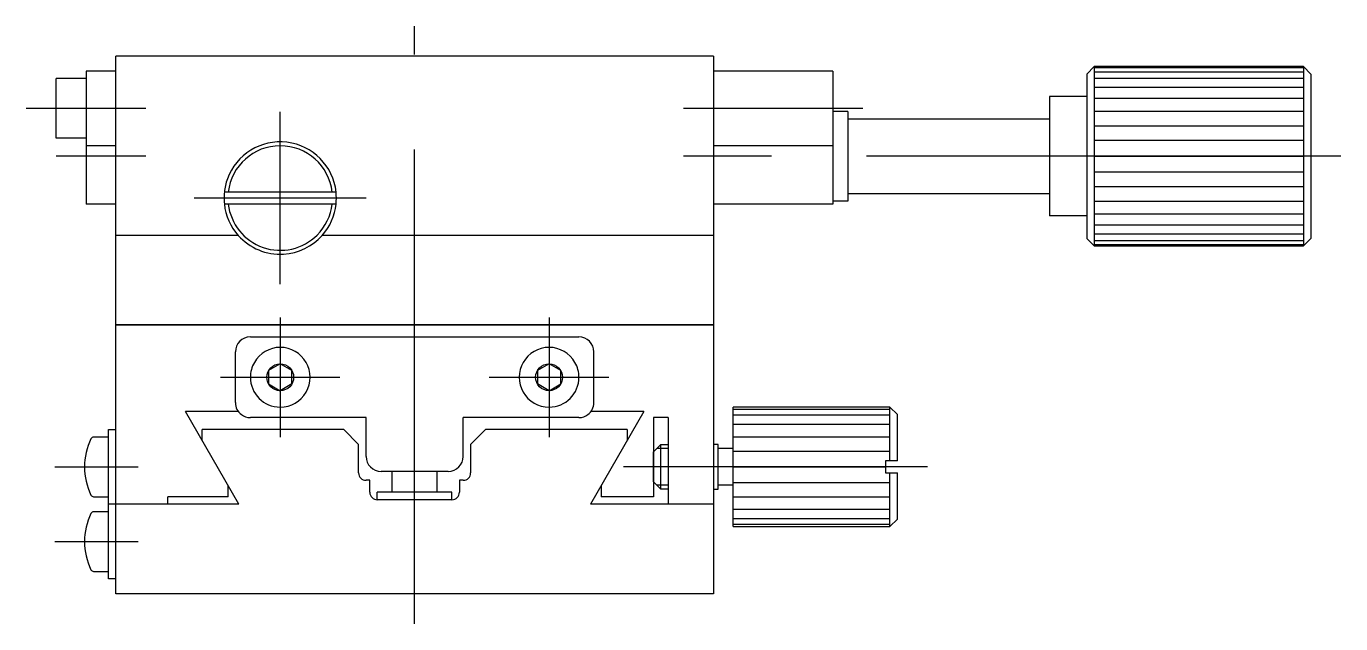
# Model space of a CAD drawing. Extents: x -114 to 243, y -126 to 118.
# Drawn here: x -26 to 62, y 78 to 118 of the extents above; entities that cross this region are included whole.
import ezdxf

# ---------------------------------------------------------------- set-up
doc = ezdxf.new("R2010")
doc.units = 0
doc.linetypes.add('CENTER', pattern=[50.8, 31.75, -6.35, 6.35, -6.35])
doc.layers.get('0').update_dxf_attribs({"linetype": 'CONTINUOUS'})
doc.layers.add('CENTER', color=1, linetype='CENTER')

msp = doc.modelspace()

# ---------------------------------------------------------------- linework, layer by layer
at = {"color": 7, "linetype": 'CONTINUOUS'}
for p, q in [((20, 116), (-20, 116)), ((-20, 98), (-20, 116)), ((-10.25, 116), (-14.75, 116)), ((-10.25, 116), (-14.75, 116)), ((20, 116), (20, 98)), ((20, 116), (20, 115)), ((20, 116), (20, 106.1)), ((45, 114.8), (45.5, 115.3)), ((59.5, 115.3), (45.5, 115.3)), ((45.5, 115.3), (45.5, 115.209)), ((59.5, 115.3), (60, 114.8)), ((59.5, 115.3), (59.5, 115.209)), ((-24, 112.5), (-24, 114.5)), ((-22, 114.5), (-24, 114.5)), ((-22, 115), (-22, 112.5)), ((-20, 115), (-22, 115)), ((28, 115), (20, 115)), ((28, 115), (28, 110)), ((45, 114.8), (45, 103.8)), ((59.5, 115.209), (45.5, 115.209)), ((45.5, 115.209), (45.5, 114.938)), ((59.5, 114.938), (45.5, 114.938)), ((45.5, 114.938), (45.5, 114.496)), ((59.5, 114.496), (45.5, 114.496)), ((45.5, 114.496), (45.5, 113.896)), ((59.5, 115.209), (59.5, 114.938)), ((59.5, 114.938), (59.5, 114.496)), ((59.5, 114.496), (59.5, 113.896)), ((60, 114.8), (60, 111.5)), ((59.5, 113.896), (45.5, 113.896)), ((45.5, 113.896), (45.5, 113.157)), ((59.5, 113.896), (59.5, 113.157)), ((42.5, 113.3), (42.5, 111.8)), ((45, 113.3), (42.5, 113.3)), ((42.5, 113.3), (42.5, 105.3)), ((45, 113.3), (45, 105.3)), ((59.5, 113.157), (45.5, 113.157)), ((45.5, 113.157), (45.5, 112.3)), ((59.5, 113.157), (59.5, 112.3)), ((-24, 110.5), (-24, 112.5)), ((-22, 112.5), (-22, 106.1)), ((29, 112.3), (28, 112.3)), ((29, 112.3), (29, 106.3)), ((29, 111.8), (42.5, 111.8)), ((42.5, 111.8), (42.5, 106.8)), ((59.5, 112.3), (45.5, 112.3)), ((45.5, 112.3), (45.5, 111.321)), ((59.5, 112.3), (59.5, 111.321)), ((59.5, 111.321), (45.5, 111.321)), ((45.5, 111.321), (45.5, 110.342)), ((59.5, 111.321), (59.5, 110.342)), ((60, 111.5), (60, 111.3)), ((60, 111.3), (60, 107.3)), ((-22, 110.5), (-24, 110.5)), ((59.5, 110.342), (45.5, 110.342)), ((45.5, 110.342), (45.5, 109.3)), ((59.5, 110.342), (59.5, 109.3)), ((-20, 110), (-22, 110)), ((28, 110), (20, 110)), ((28, 110), (28, 106.1)), ((45.5, 109.3), (59.5, 109.3)), ((45.5, 109.3), (45.5, 103.3)), ((59.5, 109.3), (59.5, 103.3)), ((45.5, 108.258), (59.5, 108.258)), ((-5.26, 106.9), (-12.74, 106.9)), ((29, 106.8), (42.5, 106.8)), ((42.5, 106.8), (42.5, 105.3)), ((45.5, 107.279), (59.5, 107.279)), ((60, 107.3), (60, 103.8)), ((-20, 106.1), (-22, 106.1)), ((-20, 106.1), (-22, 106.1)), ((-5.26, 106.1), (-12.74, 106.1)), ((22, 106.1), (20, 106.1)), ((28, 106.1), (20, 106.1)), ((29, 106.3), (28, 106.3)), ((45.5, 106.3), (59.5, 106.3)), ((45, 105.3), (42.5, 105.3)), ((45, 105.3), (42.5, 105.3)), ((45.5, 105.443), (59.5, 105.443)), ((-11.811, 104), (-20, 104)), ((20, 104), (-6.189, 104)), ((45.5, 104.704), (59.5, 104.704)), ((45.5, 104.104), (59.5, 104.104)), ((45.5, 103.3), (45, 103.8)), ((45.5, 103.662), (59.5, 103.662)), ((45.5, 103.391), (59.5, 103.391)), ((59.5, 103.3), (45.5, 103.3)), ((45.5, 103.3), (59.5, 103.3)), ((59.5, 103.3), (60, 103.8)), ((-20, 86), (-20, 98)), ((-20, 98), (-8, 98)), ((-20, 98), (-12.435, 98)), ((-16.5, 98), (-20, 98)), ((20, 98), (-16.5, 98)), ((-8, 98), (20, 98)), ((8, 98), (20, 98)), ((20, 98), (20, 86)), ((-11, 97.2), (11, 97.2)), ((-12, 92.8), (-12, 96.2)), ((12, 92.8), (12, 96.2)), ((-9, 95.4), (-9.779, 94.95)), ((-8.221, 94.95), (-9, 95.4)), ((9, 95.4), (8.221, 94.95)), ((9.779, 94.95), (9, 95.4)), ((-9.779, 94.95), (-9.779, 94.05)), ((-8.221, 94.05), (-8.221, 94.95)), ((8.221, 94.95), (8.221, 94.05)), ((9.779, 94.05), (9.779, 94.95)), ((-9.779, 94.05), (-9, 93.6)), ((-8.221, 94.05), (-9, 93.6)), ((9, 93.6), (8.221, 94.05)), ((9, 93.6), (9.779, 94.05)), ((21.325, 89.725), (21.325, 92.5)), ((31.825, 92.5), (21.325, 92.5)), ((31.825, 92.5), (32.325, 92)), ((31.825, 88.9), (31.825, 92.5)), ((-11.8, 92.2), (-15.35, 92.2)), ((-11.77, 86), (-15.35, 92.2)), ((-3.25, 91.8), (-11, 91.8)), ((-3.25, 89.2), (-3.25, 91.8)), ((9.038, 91.8), (3.25, 91.8)), ((3.25, 89.2), (3.25, 91.8)), ((11, 91.8), (7.637, 91.8)), ((15.35, 92.2), (11.77, 86)), ((15.35, 92.2), (11.8, 92.2)), ((16.982, 91.8), (15.982, 91.8)), ((15.982, 91.8), (15.982, 86.5)), ((16.982, 91.8), (16.52, 91.8)), ((16.982, 91.8), (16.982, 86)), ((21.325, 92.364), (31.825, 92.364)), ((31.825, 91.964), (21.325, 91.964)), ((32.325, 88.9), (32.325, 92)), ((-20.5, 91), (-20, 91)), ((-20.5, 86.5), (-20.5, 91)), ((-4.75, 91), (-14.232, 91)), ((-14.232, 90.264), (-14.232, 91)), ((-4.75, 91), (-3.75, 90)), ((4.75, 91), (3.75, 90)), ((14.232, 91), (4.75, 91)), ((14.232, 91), (14.232, 90.264)), ((31.825, 91.328), (21.325, 91.328)), ((-20.5, 90.5), (-21.49, 90.5)), ((-3.75, 88.1), (-3.75, 90)), ((3.75, 90), (3.75, 88.1)), ((16.207, 89.725), (16.482, 90)), ((16.482, 90), (16.982, 90)), ((16.482, 87), (16.482, 90)), ((16.982, 90), (16.982, 89.725)), ((20.325, 90), (20, 90)), ((20.325, 87), (20.325, 90)), ((31.825, 90.5), (21.325, 90.5)), ((15.982, 89.5), (16.207, 89.725)), ((15.982, 89.5), (15.982, 88.5)), ((15.982, 87.5), (15.982, 89.5)), ((21.325, 89.725), (20.325, 89.725)), ((21.325, 88.5), (21.325, 89.725)), ((31.825, 89.535), (21.325, 89.535)), ((32.325, 88.9), (31.525, 88.9)), ((31.525, 88.9), (31.525, 88.5)), ((-1.5, 88.2), (-2.25, 88.2)), ((-1.5, 86.8), (-1.5, 88.2)), ((1.5, 88.2), (-1.5, 88.2)), ((1.5, 86.8), (1.5, 88.2)), ((2.25, 88.2), (1.5, 88.2)), ((16.982, 88.5), (16.982, 87.275)), ((21.325, 88.5), (31.525, 88.5)), ((21.325, 87.275), (21.325, 88.5)), ((31.525, 88.5), (31.525, 88.1)), ((31.525, 88.1), (32.325, 88.1)), ((31.825, 84.5), (31.825, 88.1)), ((32.325, 85), (32.325, 88.1)), ((-12.482, 86.5), (-12.482, 87.233)), ((-3, 87.6), (-3.25, 87.6)), ((-3, 86.8), (-3, 87.6)), ((3.25, 87.6), (3, 87.6)), ((3, 87.6), (3, 86.8)), ((12.482, 87.233), (12.482, 86.5)), ((16.207, 87.275), (15.982, 87.5)), ((16.482, 87), (16.207, 87.275)), ((16.982, 87.275), (16.982, 87)), ((21.325, 87.275), (20.325, 87.275)), ((21.325, 87.465), (31.825, 87.465)), ((21.325, 84.636), (21.325, 87.275)), ((-21.49, 86.5), (-20.5, 86.5)), ((-20.5, 86), (-20.5, 86.5)), ((-20, 85.5), (-20, 86.5)), ((-12.482, 86.5), (-16.52, 86.5)), ((-16.52, 86), (-16.52, 86.5)), ((-2.5, 86.3), (-2.5, 86.8)), ((-1.5, 86.8), (-2.5, 86.8)), ((2.5, 86.3), (-2.5, 86.3)), ((1.5, 86.8), (-1.5, 86.8)), ((2.5, 86.8), (1.5, 86.8)), ((2.5, 86.3), (2.5, 86.8)), ((15.982, 86.5), (12.482, 86.5)), ((16.982, 87), (16.482, 87)), ((20, 87), (20.325, 87)), ((20, 87), (20, 86.5)), ((21.325, 86.5), (31.825, 86.5)), ((-20.5, 85.5), (-21.49, 85.5)), ((-11.77, 86), (-20.5, 86)), ((-20.5, 81), (-20.5, 86)), ((-20, 80), (-20, 86)), ((-20, 84), (-20, 85.5)), ((-11.886, 86), (-16.635, 86)), ((20, 86), (11.77, 86)), ((20, 86), (20, 80)), ((21.325, 85.672), (31.825, 85.672)), ((21.325, 85.036), (31.825, 85.036)), ((31.825, 84.636), (21.325, 84.636)), ((21.325, 84.5), (21.325, 84.636)), ((21.325, 84.5), (31.825, 84.5)), ((32.325, 85), (31.825, 84.5)), ((-21.49, 81.5), (-20.5, 81.5)), ((-20, 81), (-20.5, 81)), ((20, 80), (-20, 80))]:
    msp.add_line(p, q, dxfattribs=at)
at = {"color": 3, "linetype": 'CONTINUOUS'}
for p, q in [((16.982, 89.729), (16.212, 89.729)), ((16.982, 87.27), (16.212, 87.27))]:
    msp.add_line(p, q, dxfattribs=at)
at = {"color": 7, "linetype": 'CONTINUOUS'}
for centre in [(-9, 94.5), (9, 94.5)]:
    msp.add_circle(centre, 0.9, dxfattribs=at)
for centre, radius, start, end in [((-9, 106.5), 3.762, 6.10417, 160.17253), ((-9, 106.5), 3.5, 6.56243, 173.43757), ((-9, 106.5), 3.762, 160.17253, 173.89583), ((-9, 106.5), 3.762, 176.65182, 186.10417), ((-9, 106.5), 3.762, 173.89583, 176.65182), ((-9, 106.5), 3.762, 353.89583, 6.10417), ((-9, 106.5), 3.762, 186.10417, 221.65182), ((-9, 106.5), 3.5, 186.56243, 315), ((-9, 106.5), 3.5, 315, 353.43757), ((-9, 106.5), 3.762, 318.34818, 353.89583), ((-9, 106.5), 3.762, 221.65182, 273.34818), ((-9, 106.5), 3.762, 273.34818, 318.34818), ((-11, 96.2), 1, 90, 180), ((11, 96.2), 1, 0, 90), ((-9, 94.5), 2, 90, 150), ((-9, 94.5), 2, 30, 90), ((9, 94.5), 2, 90, 150), ((9, 94.5), 2, 30, 90), ((-9, 94.5), 2, 150, 180), ((-9, 94.5), 2, 330, 30), ((9, 94.5), 2, 150, 210), ((9, 94.5), 2, 0, 30), ((-9, 94.5), 2, 180, 270), ((9, 94.5), 2, 270, 0), ((-9, 94.5), 2, 270, 330), ((9, 94.5), 2, 210, 270), ((-11, 92.8), 1, 180, 233.1301), ((11, 92.8), 1, 306.8699, 0), ((-11, 92.8), 1, 233.1301, 270), ((11, 92.8), 1, 270, 306.8699), ((-17.745, 88.5), 4.355, 154.32835, 205.67165), ((-21.49, 90.3), 0.2, 90, 154.32835), ((-2.25, 89.2), 1, 180, 270), ((2.25, 89.2), 1, 270, 0), ((-3.25, 88.1), 0.5, 180, 270), ((3.25, 88.1), 0.5, 270, 0), ((-21.49, 86.7), 0.2, 205.67165, 270), ((-2.5, 86.8), 0.5, 180, 270), ((2.5, 86.8), 0.5, 270, 0), ((-17.745, 83.5), 4.355, 154.32835, 205.67165), ((-21.49, 85.3), 0.2, 90, 154.32835), ((-21.49, 81.7), 0.2, 205.67165, 270)]:
    msp.add_arc(centre, radius, start, end, dxfattribs=at)
at = {"layer": 'CENTER', "color": 1, "linetype": 'CENTER'}
for p, q in [((0, 78), (0, 118)), ((-18, 112.5), (-26, 112.5)), ((-9, 100.738), (-9, 112.262)), ((30, 112.5), (18, 112.5)), ((-18, 109.3), (-24, 109.3)), ((62, 109.3), (18, 109.3)), ((-3.238, 106.5), (-14.762, 106.5)), ((-9, 98.5), (-9, 90.5)), ((9, 98.5), (9, 90.5)), ((-13, 94.5), (-5, 94.5)), ((5, 94.5), (13, 94.5)), ((-24.1, 88.5), (-18.5, 88.5)), ((34.325, 88.5), (13.982, 88.5)), ((-24.1, 83.5), (-18.5, 83.5))]:
    msp.add_line(p, q, dxfattribs=at)

doc.saveas('drawing.dxf')
